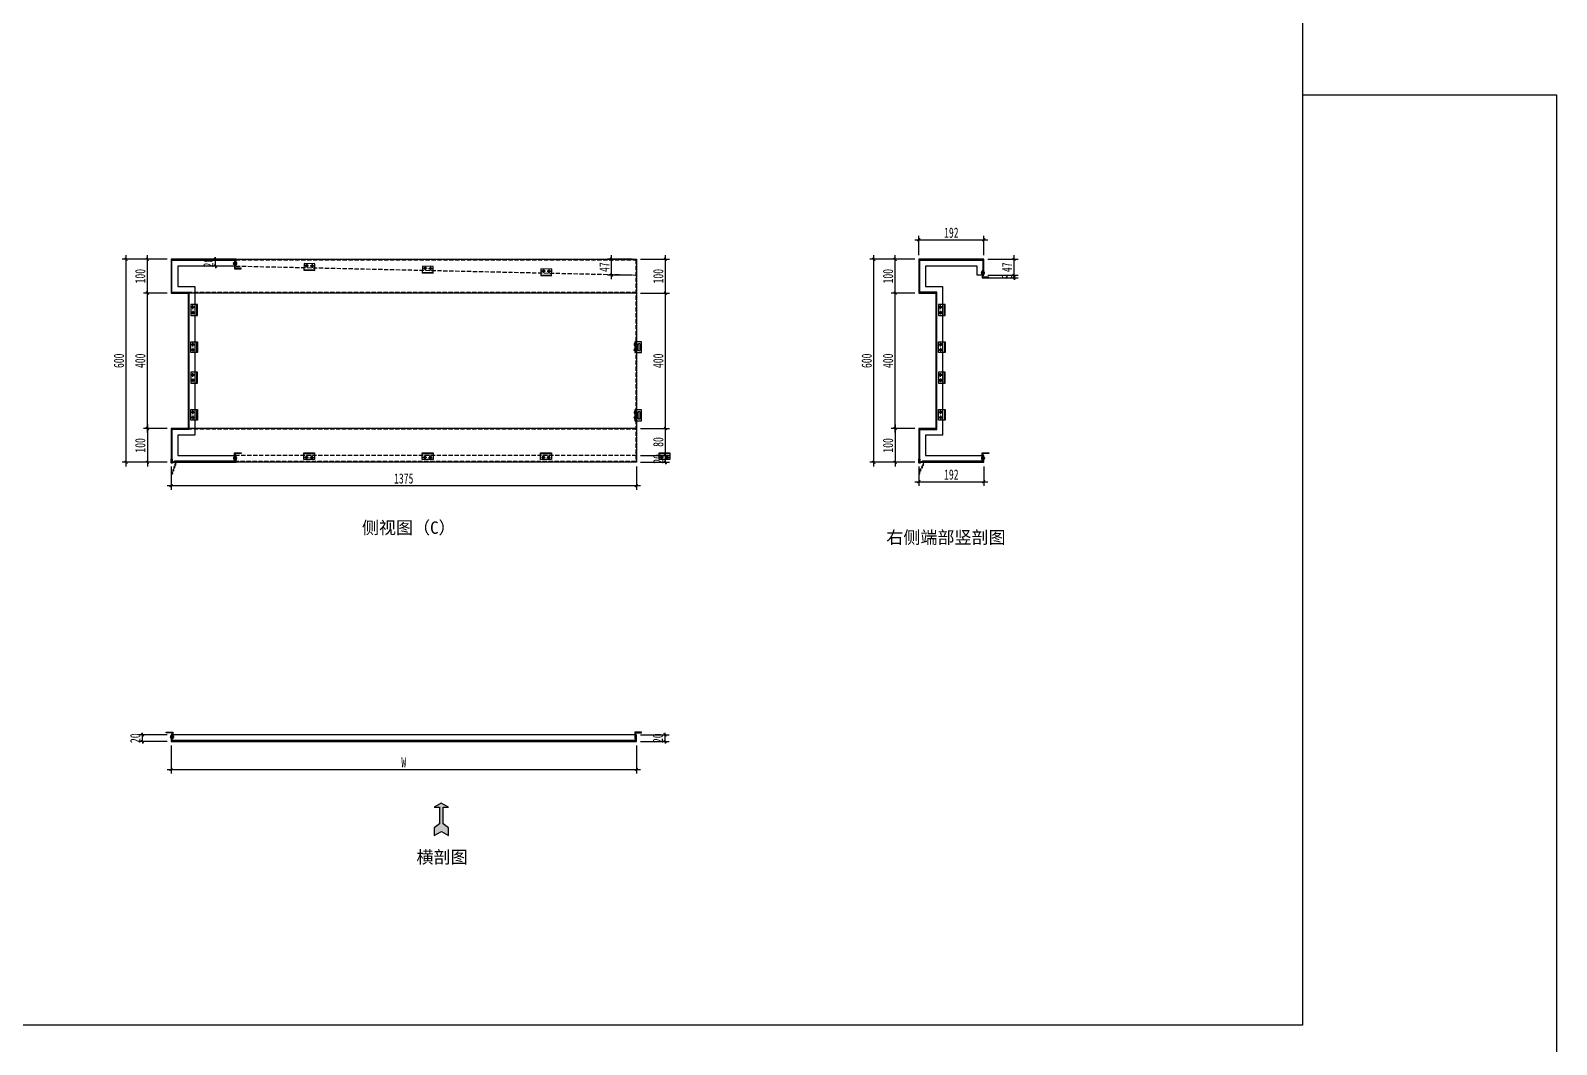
# Model space of a CAD drawing. Header units: millimetres. Extents: x 1519249 to 1604651, y -416196 to -347833.
# Drawn here: x 1579863 to 1584373, y -374711 to -371714 of the extents above; entities that cross this region are included whole.
import ezdxf

# ---------------------------------------------------------------- set-up
doc = ezdxf.new("R2010")
doc.units = ezdxf.units.MM
doc.header["$LTSCALE"] = 1000
doc.header["$MEASUREMENT"] = 0
for name, pattern in [('__DASH', [0.35, 0.25, -0.1]), ('CENTER', [2, 1.25, -0.25, 0.25, -0.25]), ('CENTERX2', [4, 2.5, -0.5, 0.5, -0.5]), ('DOTE', [2.42, 2, -0.2, 0.02, -0.2]), ('HIDDEN2', [0.1875, 0.125, -0.0625])]:
    doc.linetypes.add(name, pattern=pattern)
doc.layers.get('Defpoints').update_dxf_attribs({"color": 190})
for name, color, linetype in [('0-hatch', 8, 'Continuous'), ('0-铝合金投影', 112, 'Continuous'), ('4', 3, 'Continuous'), ('@@@@H @ 1', 2, 'Continuous'), ('BH-图层', 2, 'Continuous'), ('DIM_IDEN', 3, 'Continuous'), ('F-CASTFIX', 1, 'Continuous'), ('PJ', 4, 'Continuous'), ('PUB_DIM', 3, 'Continuous'), ('XC', 3, 'Continuous'), ('zx', 1, 'DOTE'), ('穿孔铝板', 161, 'Continuous')]:
    doc.layers.add(name, color=color, linetype=linetype)
doc.styles.add('黑体', font='simhei.ttf', dxfattribs={"width": 0.7})
doc.dimstyles.new('副本 BZ-6', dxfattribs={"dimscale": 12, "dimtxt": 2.5, "dimasz": 0.5, "dimexe": 1, "dimexo": 1, "dimgap": 0.5, "dimtad": 1, "dimdec": 0, "dimdsep": 46, "dimtxsty": '黑体', "dimblk": 'ARCHTICK', "dimcen": 3, "dimdle": 1, "dimclrd": 1, "dimclre": 1, "dimclrt": 2, "dimadec": 1, "dimazin": 0, "dimtfac": 1, "dimtdec": 0, "dimtix": 1, "dimtmove": 2, "dimatfit": 3, "dimldrblk": 'DOTSMALL', "dimfxl": 0, "dimtolj": 1, "dimtzin": 0, "dimarcsym": 0})

# ---------------------------------------------------------------- blocks, each defined once
blk = doc.blocks.new('A$Ce385b8f0')
at = {"layer": 'PJ', "color": 8}
for centre, radius in [((8, 13.6), 3.2), ((8, 13.6), 1.52), ((24, 13.6), 3.2), ((24, 13.6), 1.52)]:
    blk.add_circle(centre, radius, dxfattribs=at)
at = {"layer": 'XC', "color": 8}
for p, q in [((0, 2.4), (32, 2.4)), ((8, 2.4), (8, 0)), ((24, 2.4), (24, 0))]:
    blk.add_line(p, q, dxfattribs=at)
blk.add_lwpolyline([(0, 0), (32, 0), (32, 20), (0, 20)], close=True, dxfattribs=at)
at = {"layer": 'zx', "color": 8, "linetype": 'CENTERX2', "ltscale": 0.05}
for p, q in [((13.6, 13.6), (2.4, 13.6)), ((8, 19.2), (8, 8)), ((18.4, 13.6), (29.6, 13.6)), ((24, 19.2), (24, 8))]:
    blk.add_line(p, q, dxfattribs=at)
blk = doc.blocks.new('grtgthyjyj')
at = {"layer": 'PJ'}
for radius in [4, 1.9]:
    blk.add_circle((4476642.9, 621901.9), radius, dxfattribs=at)
at = {"layer": 'zx', "linetype": 'CENTERX2', "ltscale": 0.05}
for p, q in [((4476635.9, 621901.9), (4476649.9, 621901.9)), ((4476642.9, 621908.9), (4476642.9, 621894.9))]:
    blk.add_line(p, q, dxfattribs=at)
blk = doc.blocks.new('grgthtyhjyjyuk')
at = {"layer": 'XC', "color": 165}
for p, q in [((4476656.9, 621931.9), (4476656.9, 621891.9)), ((4476656.9, 621921.9), (4476659.9, 621921.9)), ((4476656.9, 621901.9), (4476659.9, 621901.9))]:
    blk.add_line(p, q, dxfattribs=at)
blk.add_lwpolyline([(4476659.9, 621931.9), (4476659.9, 621891.9), (4476634.9, 621891.9), (4476634.9, 621931.9)], close=True, dxfattribs=at)
at = {"layer": 'DIM_IDEN', "color": 8, "xscale": -1, "rotation": 180}
blk.add_blockref('grtgthyjyj', (0, 1243823.8), dxfattribs=at)
at = {"layer": 'DIM_IDEN', "color": 8}
blk.add_blockref('grtgthyjyj', (0, 0), dxfattribs=at)
blk = doc.blocks.new('A$C06B245D9')
at = {"layer": '0-hatch', "elevation": 0}
for points in [[(2.8, -8, -1.371442), (-1.3, -6.8, 0.239017), (-2.3, -1.2, -0.322335), (2.8, -8.1)], [(7.6, -20.6, -1.371442), (3.5, -19.4, 0.239017), (2.5, -13.8, -0.322335), (7.6, -20.7)]]:
    blk.add_lwpolyline(points, format="xyb", dxfattribs=at)
blk = doc.blocks.new('gfrgrthgthyjyj')
at = {"color": 138, "linetype": 'Continuous'}
for p, q in [((4444220.2, 665049.9), (4444210.2, 665049.9)), ((4444210.2, 665049.4), (4444210.2, 665049.9)), ((4444212.8, 665049.9), (4444212.8, 665056.3)), ((4444215.2, 665058.1), (4444213.5, 665059)), ((4444216.5, 665047.8), (4444213.9, 665047.8)), ((4444215.2, 665058.1), (4444216.9, 665059)), ((4444217.6, 665049.9), (4444217.6, 665056.3)), ((4444220.2, 665049.4), (4444220.2, 665049.9))]:
    blk.add_line(p, q, dxfattribs=at)
at = {"color": 1, "linetype": 'CENTER', "ltscale": 2.357948}
blk.add_line((4444215.2, 665046.9), (4444215.2, 665059.6), dxfattribs=at)
at = {"color": 138, "linetype": 'Continuous'}
for centre, radius, start, end in [((4444215.2, 665055.9), 8.16, 232.44522, 260.55436), ((4444212.8, 665057.7), 1.44, 62.13766, 270.00283), ((4444215.2, 665055.9), 8.16, 279.45131, 307.56044), ((4444217.6, 665057.7), 1.44, 270.00283, 117.868)]:
    blk.add_arc(centre, radius, start, end, dxfattribs=at)
blk = doc.blocks.new('_ArchTick')
at = {"color": 0, "linetype": 'ByBlock', "const_width": 0.5}
blk.add_lwpolyline([(-0.71, -0.71), (0.71, 0.71)], dxfattribs=at)
blk = doc.blocks.new('*D264')
at = {"color": 1, "lineweight": -2, "transparency": 16777216}
for p, q in [((1581665.7, -372970.2), (1581751.6, -372970.2)), ((1581739.6, -372970.2), (1581739.6, -372964.2)), ((1581739.6, -372990.2), (1581739.6, -372970.2)), ((1581665.7, -372990.2), (1581751.6, -372990.2)), ((1581739.6, -372990.2), (1581739.6, -372996.2))]:
    blk.add_line(p, q, dxfattribs=at)
at = {"layer": 'Defpoints', "color": 0, "transparency": 16777216}
for p in [(1581653.7, -372970.2), (1581739.6, -372970.2), (1581653.7, -372990.2)]:
    blk.add_point(p, dxfattribs=at)
at = {"color": 1, "lineweight": -2, "transparency": 16777216, "xscale": 6, "yscale": 6, "zscale": 6}
for p, rotation in [((1581739.6, -372970.2), 270), ((1581739.6, -372990.2), 90)]:
    blk.add_blockref('_ArchTick', p, dxfattribs=dict(at, rotation=rotation))
at = {"color": 2, "transparency": 16777216, "insert": (1581718.4, -372980.2), "char_height": 30, "attachment_point": 5, "rotation": 90, "style": '黑体'}
blk.add_mtext('\\A1;20', dxfattribs=at)
blk = doc.blocks.new('_DotSmall')
at = {"color": 0, "linetype": 'ByBlock', "const_width": 0.5}
blk.add_lwpolyline([(-0.0625, 0, 1), (0.0625, 0, 1)], format="xyb", close=True, dxfattribs=at)
blk = doc.blocks.new('*D265')
at = {"color": 1, "lineweight": -2, "transparency": 16777216}
for p, q in [((1581665.7, -372890.2), (1581751.6, -372890.2)), ((1581739.6, -372982.2), (1581739.6, -372878.2)), ((1581665.7, -372970.2), (1581751.6, -372970.2))]:
    blk.add_line(p, q, dxfattribs=at)
at = {"layer": 'Defpoints', "color": 0, "transparency": 16777216}
for p in [(1581653.7, -372890.2), (1581739.6, -372890.2), (1581653.7, -372970.2)]:
    blk.add_point(p, dxfattribs=at)
at = {"color": 1, "lineweight": -2, "transparency": 16777216, "xscale": 6, "yscale": 6, "zscale": 6}
for p, rotation in [((1581739.6, -372890.2), 90), ((1581739.6, -372970.2), 270)]:
    blk.add_blockref('_ArchTick', p, dxfattribs=dict(at, rotation=rotation))
at = {"color": 2, "transparency": 16777216, "insert": (1581718.4, -372930.2), "char_height": 30, "attachment_point": 5, "rotation": 90, "style": '黑体'}
blk.add_mtext('\\A1;80', dxfattribs=at)
blk = doc.blocks.new('*D266')
at = {"color": 1, "lineweight": -2, "transparency": 16777216}
for p, q in [((1581665.7, -372490.2), (1581751.6, -372490.2)), ((1581739.6, -372902.2), (1581739.6, -372478.2)), ((1581665.7, -372890.2), (1581751.6, -372890.2))]:
    blk.add_line(p, q, dxfattribs=at)
at = {"layer": 'Defpoints', "color": 0, "transparency": 16777216}
for p in [(1581653.7, -372490.2), (1581739.6, -372490.2), (1581653.7, -372890.2)]:
    blk.add_point(p, dxfattribs=at)
at = {"color": 1, "lineweight": -2, "transparency": 16777216, "xscale": 6, "yscale": 6, "zscale": 6}
for p, rotation in [((1581739.6, -372490.2), 90), ((1581739.6, -372890.2), 270)]:
    blk.add_blockref('_ArchTick', p, dxfattribs=dict(at, rotation=rotation))
at = {"color": 2, "transparency": 16777216, "insert": (1581718.4, -372690.2), "char_height": 30, "attachment_point": 5, "rotation": 90, "style": '黑体'}
blk.add_mtext('\\A1;400', dxfattribs=at)
blk = doc.blocks.new('*D267')
at = {"color": 1, "lineweight": -2, "transparency": 16777216}
for p, q in [((1581665.7, -372390.2), (1581751.6, -372390.2)), ((1581739.6, -372502.2), (1581739.6, -372378.2)), ((1581665.7, -372490.2), (1581751.6, -372490.2))]:
    blk.add_line(p, q, dxfattribs=at)
at = {"layer": 'Defpoints', "color": 0, "transparency": 16777216}
for p in [(1581653.7, -372390.2), (1581739.6, -372390.2), (1581653.7, -372490.2)]:
    blk.add_point(p, dxfattribs=at)
at = {"color": 1, "lineweight": -2, "transparency": 16777216, "xscale": 6, "yscale": 6, "zscale": 6}
for p, rotation in [((1581739.6, -372390.2), 90), ((1581739.6, -372490.2), 270)]:
    blk.add_blockref('_ArchTick', p, dxfattribs=dict(at, rotation=rotation))
at = {"color": 2, "transparency": 16777216, "insert": (1581718.4, -372440.2), "char_height": 30, "attachment_point": 5, "rotation": 90, "style": '黑体'}
blk.add_mtext('\\A1;100', dxfattribs=at)
blk = doc.blocks.new('grgthyj')
at = {"layer": 'XC', "color": 165}
for p, q in [((-1090874.5, 362332.3), (-1090874.5, 362300.3)), ((-1090866.9, 362308.3), (-1090866.9, 362324.3)), ((-1090860.9, 362308.3), (-1090860.9, 362324.3))]:
    blk.add_line(p, q, dxfattribs=at)
blk.add_lwpolyline([(-1090876.9, 362332.3), (-1090876.9, 362300.3), (-1090856.9, 362300.3), (-1090856.9, 362332.3)], close=True, dxfattribs=at)
for centre, start, end in [((-1090863.9, 362324.3), 0, 180), ((-1090863.9, 362308.3), 180, 0)]:
    blk.add_arc(centre, 3, start, end, dxfattribs=at)
at = {"layer": 'DIM_IDEN', "color": 8, "yscale": 0.7812485824527613, "zscale": 0.7812485824527613, "rotation": 90}
for p, xscale in [((-571302.3, -3109712.8), 0.7812485824527613), ((-571302.3, 3834345.4), -0.7812485824527613)]:
    blk.add_blockref('gfrgrthgthyjyj', p, dxfattribs=dict(at, xscale=xscale))
blk = doc.blocks.new('*D268')
at = {"color": 1, "lineweight": -2, "transparency": 16777216}
for p, q in [((1581665.7, -373795.6), (1581750.3, -373795.6)), ((1581738.3, -373795.6), (1581738.3, -373789.6)), ((1581738.3, -373815.6), (1581738.3, -373795.6)), ((1581665.7, -373815.6), (1581750.3, -373815.6)), ((1581738.3, -373815.6), (1581738.3, -373821.6))]:
    blk.add_line(p, q, dxfattribs=at)
at = {"layer": 'Defpoints', "color": 0, "transparency": 16777216}
for p in [(1581653.7, -373795.6), (1581738.3, -373795.6), (1581653.7, -373815.6)]:
    blk.add_point(p, dxfattribs=at)
at = {"color": 1, "lineweight": -2, "transparency": 16777216, "xscale": 6, "yscale": 6, "zscale": 6}
for p, rotation in [((1581738.3, -373795.6), 270), ((1581738.3, -373815.6), 90)]:
    blk.add_blockref('_ArchTick', p, dxfattribs=dict(at, rotation=rotation))
at = {"color": 2, "transparency": 16777216, "insert": (1581717.2, -373805.6), "char_height": 30, "attachment_point": 5, "rotation": 90, "style": '黑体'}
blk.add_mtext('\\A1;20', dxfattribs=at)
blk = doc.blocks.new('*D269')
at = {"color": 1, "lineweight": -2, "transparency": 16777216}
for p, q in [((1580278.7, -373827.6), (1580278.7, -373909.7)), ((1581653.7, -373827.6), (1581653.7, -373909.7)), ((1580266.7, -373897.7), (1581665.7, -373897.7))]:
    blk.add_line(p, q, dxfattribs=at)
at = {"layer": 'Defpoints', "color": 0, "transparency": 16777216}
for p in [(1580278.7, -373815.6), (1581653.7, -373815.6), (1581653.7, -373897.7)]:
    blk.add_point(p, dxfattribs=at)
at = {"color": 1, "lineweight": -2, "transparency": 16777216, "xscale": 6, "yscale": 6, "zscale": 6, "rotation": 180}
blk.add_blockref('_ArchTick', (1580278.7, -373897.7), dxfattribs=at)
at = {"color": 1, "lineweight": -2, "transparency": 16777216, "xscale": 6, "yscale": 6, "zscale": 6}
blk.add_blockref('_ArchTick', (1581653.7, -373897.7), dxfattribs=at)
at = {"color": 2, "transparency": 16777216, "insert": (1580966.2, -373876.7), "char_height": 30, "width": 11.699, "attachment_point": 5, "style": '黑体'}
blk.add_mtext('\\A1;W', dxfattribs=at)
blk = doc.blocks.new('*U173')
h = blk.add_hatch(color=5)
h.set_gradient(color1=(0, 0, 255), rotation=180, one_color=1, tint=1)
h.paths.add_polyline_path([(0, 0), (0.144338, -0.25), (0.144338, -0.0625), (0.730662, -0.0625), (0.875, -0.25), (1.144338, -0.25), (1, 0), (1.144338, 0.25), (0.875, 0.25), (0.730662, 0.0625), (0.144338, 0.0625), (0.144338, 0.25)])
at = {"color": 0, "linetype": 'Continuous'}
blk.add_lwpolyline([(0, 0), (0.144338, -0.25), (0.144338, -0.0625), (0.730662, -0.0625), (0.875, -0.25), (1.144338, -0.25), (1, 0), (1.144338, 0.25), (0.875, 0.25), (0.730662, 0.0625), (0.144338, 0.0625), (0.144338, 0.25)], close=True, dxfattribs=at)
blk = doc.blocks.new('*D270')
at = {"color": 1, "lineweight": -2, "transparency": 16777216}
for p, q in [((1580266.7, -373795.6), (1580182, -373795.6)), ((1580194, -373795.6), (1580194, -373789.6)), ((1580194, -373815.6), (1580194, -373795.6)), ((1580266.7, -373815.6), (1580182, -373815.6)), ((1580194, -373815.6), (1580194, -373821.6))]:
    blk.add_line(p, q, dxfattribs=at)
at = {"layer": 'Defpoints', "color": 0, "transparency": 16777216}
for p in [(1580194, -373795.6), (1580278.7, -373795.6), (1580278.7, -373815.6)]:
    blk.add_point(p, dxfattribs=at)
at = {"color": 1, "lineweight": -2, "transparency": 16777216, "xscale": 6, "yscale": 6, "zscale": 6}
for p, rotation in [((1580194, -373795.6), 270), ((1580194, -373815.6), 90)]:
    blk.add_blockref('_ArchTick', p, dxfattribs=dict(at, rotation=rotation))
at = {"color": 2, "transparency": 16777216, "insert": (1580172.8, -373805.6), "char_height": 30, "attachment_point": 5, "rotation": 90, "style": '黑体'}
blk.add_mtext('\\A1;20', dxfattribs=at)
blk = doc.blocks.new('*D271')
at = {"color": 1, "lineweight": -2, "transparency": 16777216}
for p, q in [((1582476.5, -372490.2), (1582406.5, -372490.2)), ((1582418.5, -372902.2), (1582418.5, -372478.2)), ((1582476.5, -372890.2), (1582406.5, -372890.2))]:
    blk.add_line(p, q, dxfattribs=at)
at = {"layer": 'Defpoints', "color": 0, "transparency": 16777216}
for p in [(1582418.5, -372490.2), (1582488.5, -372490.2), (1582488.5, -372890.2)]:
    blk.add_point(p, dxfattribs=at)
at = {"color": 1, "lineweight": -2, "transparency": 16777216, "xscale": 6, "yscale": 6, "zscale": 6}
for p, rotation in [((1582418.5, -372490.2), 90), ((1582418.5, -372890.2), 270)]:
    blk.add_blockref('_ArchTick', p, dxfattribs=dict(at, rotation=rotation))
at = {"color": 2, "transparency": 16777216, "insert": (1582397.4, -372690.2), "char_height": 30, "attachment_point": 5, "rotation": 90, "style": '黑体'}
blk.add_mtext('\\A1;400', dxfattribs=at)
blk = doc.blocks.new('*D272')
at = {"color": 1, "lineweight": -2, "transparency": 16777216}
for p, q in [((1582476.5, -372390.2), (1582406.5, -372390.2)), ((1582418.5, -372502.2), (1582418.5, -372378.2)), ((1582476.5, -372490.2), (1582406.5, -372490.2))]:
    blk.add_line(p, q, dxfattribs=at)
at = {"layer": 'Defpoints', "color": 0, "transparency": 16777216}
for p in [(1582418.5, -372390.2), (1582488.5, -372390.2), (1582488.5, -372490.2)]:
    blk.add_point(p, dxfattribs=at)
at = {"color": 1, "lineweight": -2, "transparency": 16777216, "xscale": 6, "yscale": 6, "zscale": 6}
for p, rotation in [((1582418.5, -372390.2), 90), ((1582418.5, -372490.2), 270)]:
    blk.add_blockref('_ArchTick', p, dxfattribs=dict(at, rotation=rotation))
at = {"color": 2, "transparency": 16777216, "insert": (1582397.4, -372440.2), "char_height": 30, "attachment_point": 5, "rotation": 90, "style": '黑体'}
blk.add_mtext('\\A1;100', dxfattribs=at)
blk = doc.blocks.new('*D273')
at = {"color": 1, "lineweight": -2, "transparency": 16777216}
for p, q in [((1582476.5, -372332.8), (1582692.5, -372332.8)), ((1582488.5, -372378.2), (1582488.5, -372320.8)), ((1582680.5, -372378.2), (1582680.5, -372320.8))]:
    blk.add_line(p, q, dxfattribs=at)
at = {"layer": 'Defpoints', "color": 0, "transparency": 16777216}
for p in [(1582680.5, -372332.8), (1582488.5, -372390.2), (1582680.5, -372390.2)]:
    blk.add_point(p, dxfattribs=at)
at = {"color": 1, "lineweight": -2, "transparency": 16777216, "xscale": 6, "yscale": 6, "zscale": 6, "rotation": 180}
blk.add_blockref('_ArchTick', (1582488.5, -372332.8), dxfattribs=at)
at = {"color": 1, "lineweight": -2, "transparency": 16777216, "xscale": 6, "yscale": 6, "zscale": 6}
blk.add_blockref('_ArchTick', (1582680.5, -372332.8), dxfattribs=at)
at = {"color": 2, "transparency": 16777216, "insert": (1582584.5, -372311.8), "char_height": 30, "attachment_point": 5, "style": '黑体'}
blk.add_mtext('\\A1;192', dxfattribs=at)
blk = doc.blocks.new('*D274')
at = {"color": 1, "lineweight": -2, "transparency": 16777216}
for p, q in [((1582476.5, -372890.2), (1582406.5, -372890.2)), ((1582418.5, -372878.2), (1582418.5, -373002.2)), ((1582476.5, -372990.2), (1582406.5, -372990.2))]:
    blk.add_line(p, q, dxfattribs=at)
at = {"layer": 'Defpoints', "color": 0, "transparency": 16777216}
for p in [(1582488.5, -372890.2), (1582418.5, -372990.2), (1582488.5, -372990.2)]:
    blk.add_point(p, dxfattribs=at)
at = {"color": 1, "lineweight": -2, "transparency": 16777216, "xscale": 6, "yscale": 6, "zscale": 6}
for p, rotation in [((1582418.5, -372890.2), 90), ((1582418.5, -372990.2), 270)]:
    blk.add_blockref('_ArchTick', p, dxfattribs=dict(at, rotation=rotation))
at = {"color": 2, "transparency": 16777216, "insert": (1582397.4, -372940.2), "char_height": 30, "attachment_point": 5, "rotation": 90, "style": '黑体'}
blk.add_mtext('\\A1;100', dxfattribs=at)
blk = doc.blocks.new('*D275')
at = {"color": 1, "lineweight": -2, "transparency": 16777216}
for p, q in [((1582488.5, -373002.2), (1582488.5, -373059.6)), ((1582680.5, -373002.2), (1582680.5, -373059.6)), ((1582476.5, -373047.6), (1582692.5, -373047.6))]:
    blk.add_line(p, q, dxfattribs=at)
at = {"layer": 'Defpoints', "color": 0, "transparency": 16777216}
for p in [(1582488.5, -372990.2), (1582680.5, -372990.2), (1582680.5, -373047.6)]:
    blk.add_point(p, dxfattribs=at)
at = {"color": 1, "lineweight": -2, "transparency": 16777216, "xscale": 6, "yscale": 6, "zscale": 6, "rotation": 180}
blk.add_blockref('_ArchTick', (1582488.5, -373047.6), dxfattribs=at)
at = {"color": 1, "lineweight": -2, "transparency": 16777216, "xscale": 6, "yscale": 6, "zscale": 6}
blk.add_blockref('_ArchTick', (1582680.5, -373047.6), dxfattribs=at)
at = {"color": 2, "transparency": 16777216, "insert": (1582584.5, -373026.6), "char_height": 30, "attachment_point": 5, "style": '黑体'}
blk.add_mtext('\\A1;192', dxfattribs=at)
blk = doc.blocks.new('*D276')
at = {"color": 1, "lineweight": -2, "transparency": 16777216}
for p, q in [((1582476.5, -372390.2), (1582343.5, -372390.2)), ((1582355.5, -373002.2), (1582355.5, -372378.2)), ((1582476.5, -372990.2), (1582343.5, -372990.2))]:
    blk.add_line(p, q, dxfattribs=at)
at = {"layer": 'Defpoints', "color": 0, "transparency": 16777216}
for p in [(1582355.5, -372390.2), (1582488.5, -372390.2), (1582488.5, -372990.2)]:
    blk.add_point(p, dxfattribs=at)
at = {"color": 1, "lineweight": -2, "transparency": 16777216, "xscale": 6, "yscale": 6, "zscale": 6}
for p, rotation in [((1582355.5, -372390.2), 90), ((1582355.5, -372990.2), 270)]:
    blk.add_blockref('_ArchTick', p, dxfattribs=dict(at, rotation=rotation))
at = {"color": 2, "transparency": 16777216, "insert": (1582334.4, -372690.2), "char_height": 30, "attachment_point": 5, "rotation": 90, "style": '黑体'}
blk.add_mtext('\\A1;600', dxfattribs=at)
blk = doc.blocks.new('*D277')
at = {"color": 1, "lineweight": -2, "transparency": 16777216}
for p, q in [((1582692.5, -372390.2), (1582781.9, -372390.2)), ((1582769.9, -372449.2), (1582769.9, -372378.2)), ((1582692.5, -372437.2), (1582781.9, -372437.2))]:
    blk.add_line(p, q, dxfattribs=at)
at = {"layer": 'Defpoints', "color": 0, "transparency": 16777216}
for p in [(1582680.5, -372390.2), (1582769.9, -372390.2), (1582680.5, -372437.2)]:
    blk.add_point(p, dxfattribs=at)
at = {"color": 1, "lineweight": -2, "transparency": 16777216, "xscale": 6, "yscale": 6, "zscale": 6}
for p, rotation in [((1582769.9, -372390.2), 90), ((1582769.9, -372437.2), 270)]:
    blk.add_blockref('_ArchTick', p, dxfattribs=dict(at, rotation=rotation))
at = {"color": 2, "transparency": 16777216, "insert": (1582748.9, -372413.7), "char_height": 30, "attachment_point": 5, "rotation": 90, "style": '黑体'}
blk.add_mtext('\\A1;47', dxfattribs=at)
blk = doc.blocks.new('*D278')
at = {"color": 1, "lineweight": -2, "transparency": 16777216}
for p, q in [((1582692.5, -372437.2), (1582781.9, -372437.2)), ((1582692.5, -372445.2), (1582781.9, -372445.2)), ((1582769.9, -372437.2), (1582769.9, -372431.2)), ((1582769.9, -372437.2), (1582769.9, -372445.2)), ((1582769.9, -372445.2), (1582769.9, -372451.2))]:
    blk.add_line(p, q, dxfattribs=at)
at = {"layer": 'Defpoints', "color": 0, "transparency": 16777216}
for p in [(1582680.5, -372437.2), (1582680.5, -372445.2), (1582769.9, -372445.2)]:
    blk.add_point(p, dxfattribs=at)
at = {"color": 1, "lineweight": -2, "transparency": 16777216, "xscale": 6, "yscale": 6, "zscale": 6}
for p, rotation in [((1582769.9, -372437.2), 270), ((1582769.9, -372445.2), 90)]:
    blk.add_blockref('_ArchTick', p, dxfattribs=dict(at, rotation=rotation))
at = {"color": 2, "transparency": 16777216, "insert": (1582748.9, -372441.2), "char_height": 30, "attachment_point": 5, "rotation": 90, "style": '黑体'}
blk.add_mtext('\\A1;8', dxfattribs=at)
blk = doc.blocks.new('*D279')
at = {"color": 1, "lineweight": -2, "transparency": 16777216}
for p, q in [((1581641.7, -372390.2), (1581568.4, -372390.2)), ((1581580.4, -372448.7), (1581580.4, -372378.2)), ((1581641.7, -372436.7), (1581568.4, -372436.7))]:
    blk.add_line(p, q, dxfattribs=at)
at = {"layer": 'Defpoints', "color": 0, "transparency": 16777216}
for p in [(1581580.4, -372390.2), (1581653.7, -372390.2), (1581653.7, -372436.7)]:
    blk.add_point(p, dxfattribs=at)
at = {"color": 1, "lineweight": -2, "transparency": 16777216, "xscale": 6, "yscale": 6, "zscale": 6}
for p, rotation in [((1581580.4, -372390.2), 90), ((1581580.4, -372436.7), 270)]:
    blk.add_blockref('_ArchTick', p, dxfattribs=dict(at, rotation=rotation))
at = {"color": 2, "transparency": 16777216, "insert": (1581559.4, -372413.5), "char_height": 30, "attachment_point": 5, "rotation": 90, "style": '黑体'}
blk.add_mtext('\\A1;47', dxfattribs=at)
blk = doc.blocks.new('*D280')
at = {"color": 1, "lineweight": -2, "transparency": 16777216}
for p, q in [((1580458.7, -372390.2), (1580398.1, -372390.2)), ((1580410.1, -372390.2), (1580410.1, -372384.2)), ((1580410.1, -372410.2), (1580410.1, -372390.2)), ((1580458.7, -372410.2), (1580398.1, -372410.2)), ((1580410.1, -372410.2), (1580410.1, -372416.2))]:
    blk.add_line(p, q, dxfattribs=at)
at = {"layer": 'Defpoints', "color": 0, "transparency": 16777216}
for p in [(1580410.1, -372390.2), (1580470.7, -372390.2), (1580470.7, -372410.2)]:
    blk.add_point(p, dxfattribs=at)
at = {"color": 1, "lineweight": -2, "transparency": 16777216, "xscale": 6, "yscale": 6, "zscale": 6}
for p, rotation in [((1580410.1, -372390.2), 270), ((1580410.1, -372410.2), 90)]:
    blk.add_blockref('_ArchTick', p, dxfattribs=dict(at, rotation=rotation))
at = {"color": 2, "transparency": 16777216, "insert": (1580388.9, -372400.2), "char_height": 30, "attachment_point": 5, "rotation": 90, "style": '黑体'}
blk.add_mtext('\\A1;20', dxfattribs=at)
blk = doc.blocks.new('*D287')
at = {"color": 1, "lineweight": -2, "transparency": 16777216}
for p, q in [((1580266.7, -372490.2), (1580196.7, -372490.2)), ((1580208.7, -372902.2), (1580208.7, -372478.2)), ((1580266.7, -372890.2), (1580196.7, -372890.2))]:
    blk.add_line(p, q, dxfattribs=at)
at = {"layer": 'Defpoints', "color": 0, "transparency": 16777216}
for p in [(1580208.7, -372490.2), (1580278.7, -372490.2), (1580278.7, -372890.2)]:
    blk.add_point(p, dxfattribs=at)
at = {"color": 1, "lineweight": -2, "transparency": 16777216, "xscale": 6, "yscale": 6, "zscale": 6}
for p, rotation in [((1580208.7, -372490.2), 90), ((1580208.7, -372890.2), 270)]:
    blk.add_blockref('_ArchTick', p, dxfattribs=dict(at, rotation=rotation))
at = {"color": 2, "transparency": 16777216, "insert": (1580187.5, -372690.2), "char_height": 30, "attachment_point": 5, "rotation": 90, "style": '黑体'}
blk.add_mtext('\\A1;400', dxfattribs=at)
blk = doc.blocks.new('*D288')
at = {"color": 1, "lineweight": -2, "transparency": 16777216}
for p, q in [((1580266.7, -372390.2), (1580196.7, -372390.2)), ((1580208.7, -372502.2), (1580208.7, -372378.2)), ((1580266.7, -372490.2), (1580196.7, -372490.2))]:
    blk.add_line(p, q, dxfattribs=at)
at = {"layer": 'Defpoints', "color": 0, "transparency": 16777216}
for p in [(1580208.7, -372390.2), (1580278.7, -372390.2), (1580278.7, -372490.2)]:
    blk.add_point(p, dxfattribs=at)
at = {"color": 1, "lineweight": -2, "transparency": 16777216, "xscale": 6, "yscale": 6, "zscale": 6}
for p, rotation in [((1580208.7, -372390.2), 90), ((1580208.7, -372490.2), 270)]:
    blk.add_blockref('_ArchTick', p, dxfattribs=dict(at, rotation=rotation))
at = {"color": 2, "transparency": 16777216, "insert": (1580187.5, -372440.2), "char_height": 30, "attachment_point": 5, "rotation": 90, "style": '黑体'}
blk.add_mtext('\\A1;100', dxfattribs=at)
blk = doc.blocks.new('*D289')
at = {"color": 1, "lineweight": -2, "transparency": 16777216}
for p, q in [((1580266.7, -372890.2), (1580196.7, -372890.2)), ((1580208.7, -372878.2), (1580208.7, -373002.2)), ((1580266.7, -372990.2), (1580196.7, -372990.2))]:
    blk.add_line(p, q, dxfattribs=at)
at = {"layer": 'Defpoints', "color": 0, "transparency": 16777216}
for p in [(1580278.7, -372890.2), (1580208.7, -372990.2), (1580278.7, -372990.2)]:
    blk.add_point(p, dxfattribs=at)
at = {"color": 1, "lineweight": -2, "transparency": 16777216, "xscale": 6, "yscale": 6, "zscale": 6}
for p, rotation in [((1580208.7, -372890.2), 90), ((1580208.7, -372990.2), 270)]:
    blk.add_blockref('_ArchTick', p, dxfattribs=dict(at, rotation=rotation))
at = {"color": 2, "transparency": 16777216, "insert": (1580187.5, -372940.2), "char_height": 30, "attachment_point": 5, "rotation": 90, "style": '黑体'}
blk.add_mtext('\\A1;100', dxfattribs=at)
blk = doc.blocks.new('*D290')
at = {"color": 1, "lineweight": -2, "transparency": 16777216}
for p, q in [((1580266.7, -372390.2), (1580133.7, -372390.2)), ((1580145.7, -373002.2), (1580145.7, -372378.2)), ((1580266.7, -372990.2), (1580133.7, -372990.2))]:
    blk.add_line(p, q, dxfattribs=at)
at = {"layer": 'Defpoints', "color": 0, "transparency": 16777216}
for p in [(1580145.7, -372390.2), (1580278.7, -372390.2), (1580278.7, -372990.2)]:
    blk.add_point(p, dxfattribs=at)
at = {"color": 1, "lineweight": -2, "transparency": 16777216, "xscale": 6, "yscale": 6, "zscale": 6}
for p, rotation in [((1580145.7, -372390.2), 90), ((1580145.7, -372990.2), 270)]:
    blk.add_blockref('_ArchTick', p, dxfattribs=dict(at, rotation=rotation))
at = {"color": 2, "transparency": 16777216, "insert": (1580124.5, -372690.2), "char_height": 30, "attachment_point": 5, "rotation": 90, "style": '黑体'}
blk.add_mtext('\\A1;600', dxfattribs=at)
blk = doc.blocks.new('*D293')
at = {"color": 1, "lineweight": -2, "transparency": 16777216}
for p, q in [((1580278.7, -373002.2), (1580278.7, -373071.2)), ((1581653.7, -373002.2), (1581653.7, -373071.2)), ((1580266.7, -373059.2), (1581665.7, -373059.2))]:
    blk.add_line(p, q, dxfattribs=at)
at = {"layer": 'Defpoints', "color": 0, "transparency": 16777216}
for p in [(1580278.7, -372990.2), (1581653.7, -372990.2), (1581653.7, -373059.2)]:
    blk.add_point(p, dxfattribs=at)
at = {"color": 1, "lineweight": -2, "transparency": 16777216, "xscale": 6, "yscale": 6, "zscale": 6, "rotation": 180}
blk.add_blockref('_ArchTick', (1580278.7, -373059.2), dxfattribs=at)
at = {"color": 1, "lineweight": -2, "transparency": 16777216, "xscale": 6, "yscale": 6, "zscale": 6}
blk.add_blockref('_ArchTick', (1581653.7, -373059.2), dxfattribs=at)
at = {"color": 2, "transparency": 16777216, "insert": (1580966.2, -373038.2), "char_height": 30, "attachment_point": 5, "style": '黑体'}
blk.add_mtext('\\A1;1375', dxfattribs=at)

msp = doc.modelspace()

# ---------------------------------------------------------------- linework, layer by layer
at = {"color": 3}
for p, q in [((1580470.7, -372390.2), (1581653.7, -372390.2)), ((1581653.7, -372390.2), (1581653.7, -372990.2)), ((1581653.7, -372490.2), (1580278.7, -372490.2)), ((1581653.7, -372890.2), (1580278.7, -372890.2)), ((1581653.7, -372990.2), (1580470.7, -372990.2))]:
    msp.add_line(p, q, dxfattribs=at)
at = {"color": 1, "linetype": 'CENTER', "ltscale": 2.357948}
msp.add_line((1582682.8, -372430.2), (1582672.9, -372430.2), dxfattribs=at)
at = {"color": 138, "linetype": 'Continuous'}
for p, q in [((1582674.1, -372430.2), (1582673.4, -372428.8)), ((1582674.1, -372430.2), (1582673.4, -372431.5)), ((1582680.5, -372428.3), (1582675.5, -372428.3)), ((1582680.5, -372432.1), (1582675.5, -372432.1)), ((1582680.5, -372434.1), (1582680.5, -372426.3)), ((1582680.8, -372426.3), (1582680.5, -372426.3)), ((1582680.8, -372434.1), (1582680.5, -372434.1)), ((1582682.1, -372431.2), (1582682.1, -372429.2))]:
    msp.add_line(p, q, dxfattribs=at)
at = {"color": 2}
msp.add_lwpolyline([(1578392.9, -369155), (1583622.7, -369155), (1583622.7, -374653.4), (1578392.9, -374653.4)], close=True, dxfattribs=at)
at = {"color": 6}
msp.add_lwpolyline([(1583622.7, -371904.2), (1584372.8, -371904.2), (1584372.8, -381512.6), (1583622.7, -381512.6)], dxfattribs=at)
at = {"color": 3}
for points in [[(1581653.7, -373795.6), (1581650.7, -373795.6), (1581650.7, -373812.6), (1580281.7, -373812.6), (1580281.7, -373795.6), (1580278.7, -373795.6), (1580278.7, -373815.6), (1581653.7, -373815.6), (1581653.7, -373795.6)], [(1581650.7, -373795.6), (1580281.7, -373795.6)]]:
    msp.add_lwpolyline(points, dxfattribs=at)
at = {"color": 138, "linetype": 'Continuous'}
for centre, radius, start, end in [((1582674.3, -372428.3), 1.13, 359.9972, 207.8623), ((1582674.3, -372432.1), 1.13, 152.132, 359.9972), ((1582675.8, -372430.2), 6.38, 9.4456, 37.5548), ((1582675.8, -372430.2), 6.38, 322.4396, 350.5487)]:
    msp.add_arc(centre, radius, start, end, dxfattribs=at)
at = {"layer": '0-hatch', "linetype": 'HIDDEN2', "ltscale": 4}
for p, q in [((1580299.2, -372987.2), (1580289.2, -372987.2)), ((1580299.2, -372988.1, 2.2), (1580289.2, -372988.1, 2.2)), ((1580299.2, -372988.8, 2.2), (1580289.2, -372988.8, 2.2)), ((1580299.2, -372989.4, 2.2), (1580289.2, -372989.4, 2.2)), ((1582509, -372987.2, -2.2), (1582499, -372987.2, -2.2)), ((1582509, -372988.1), (1582499, -372988.1)), ((1582509, -372988.8), (1582499, -372988.8)), ((1582509, -372989.4), (1582499, -372989.4))]:
    msp.add_line(p, q, dxfattribs=at)
at = {"layer": '0-hatch', "linetype": 'HIDDEN2', "ltscale": 4, "elevation": 2.2}
msp.add_lwpolyline([(1580289.2, -372987.2), (1580299.2, -372987.2), (1580299.2, -372990.2), (1580289.2, -372990.2)], close=True, dxfattribs=at)
at = {"layer": '0-hatch', "linetype": 'HIDDEN2', "ltscale": 4}
msp.add_lwpolyline([(1582499, -372987.2), (1582509, -372987.2), (1582509, -372990.2), (1582499, -372990.2)], close=True, dxfattribs=at)
at = {"layer": '4', "elevation": 2.2}
msp.add_lwpolyline([(1580288.6, -372990.2), (1580281.7, -372993.2, -0.414214), (1580278.7, -372990.2), (1580278.7, -372981.2)], format="xyb", dxfattribs=at)
at = {"layer": '4'}
msp.add_lwpolyline([(1580281.7, -372981.2), (1580281.7, -372990.2), (1580289.2, -372987.2)], dxfattribs=at)
msp.add_lwpolyline([(1582498.5, -372990.2), (1582491.5, -372993.2, -0.414214), (1582488.5, -372990.2), (1582488.5, -372981.2)], format="xyb", dxfattribs=at)
at = {"layer": '4', "elevation": -2.2}
msp.add_lwpolyline([(1582491.5, -372981.2), (1582491.5, -372990.2), (1582499, -372987.2)], dxfattribs=at)
at = {"layer": 'F-CASTFIX', "color": 3}
for points in [[(1580470.7, -372410.2), (1580470.7, -372390.2), (1580278.7, -372390.2), (1580278.7, -372490.2), (1580328.7, -372490.2), (1580328.7, -372890.2), (1580278.7, -372890.2), (1580278.7, -372988.4)], [(1580281.7, -372987.2), (1580281.7, -372892.2), (1580331.7, -372892.2), (1580331.7, -372488.2), (1580280.7, -372488.2), (1580280.7, -372393.2), (1580467.7, -372393.2), (1580467.7, -372410.2)], [(1582491.5, -372987.2), (1582491.5, -372893.2), (1582541.5, -372893.2), (1582541.5, -372487.2), (1582491.5, -372487.2), (1582491.5, -372393.2), (1582677.5, -372393.2), (1582677.5, -372437.2), (1582680.5, -372437.2), (1582680.5, -372390.2), (1582488.5, -372390.2), (1582488.5, -372490.2), (1582538.5, -372490.2), (1582538.5, -372890.2), (1582488.5, -372890.2), (1582488.5, -372988.4)], [(1580470.7, -372410.2), (1580298.7, -372410.2), (1580298.7, -372470.2), (1580348.7, -372470.2), (1580348.7, -372910.2), (1580298.7, -372910.2), (1580298.7, -372970.2), (1580470.7, -372970.2)], [(1582680.5, -372437.2), (1582660.5, -372437.2), (1582660.5, -372410.2), (1582508.5, -372410.2), (1582508.5, -372470.2), (1582558.5, -372470.2), (1582558.5, -372910.2), (1582508.5, -372910.2), (1582508.5, -372970.2), (1582680.5, -372970.2)], [(1580288.6, -372990.2), (1580470.7, -372990.2), (1580470.7, -372970.2)], [(1580467.7, -372970.2), (1580467.7, -372987.2), (1580289.2, -372987.2)], [(1582498.5, -372990.2), (1582680.5, -372990.2), (1582680.5, -372970.2)], [(1582677.5, -372970.2), (1582677.5, -372987.2), (1582499, -372987.2)]]:
    msp.add_lwpolyline(points, dxfattribs=at)
at = {"layer": 'PUB_DIM', "color": 59, "linetype": '__DASH', "ltscale": 0.05}
for p, q in [((1580470.7, -372392.2), (1581651.7, -372392.2)), ((1581651.7, -372392.2), (1581651.7, -372988.2)), ((1581653.7, -372488.2), (1580328.7, -372488.2)), ((1581653.7, -372892.2), (1580331.7, -372892.2)), ((1581651.7, -372988.2), (1580470.7, -372988.2))]:
    msp.add_line(p, q, dxfattribs=at)
at = {"layer": 'PUB_DIM', "color": 114, "linetype": '__DASH', "ltscale": 0.05, "true_color": 0x139b48}
msp.add_line((1581653.7, -372970.2), (1580470.7, -372970.2), dxfattribs=at)
msp.add_lwpolyline([(1580470.7, -372410.2), (1581653.7, -372436.7)], dxfattribs=at)
at = {"layer": '穿孔铝板', "lineweight": 25}
for points in [[(1580465.7, -372396.2), (1580465.7, -372418.2), (1580485.7, -372418.2), (1580485.7, -372416.2), (1580467.7, -372416.2), (1580467.7, -372396.2)], [(1582675.5, -372423.2), (1582675.5, -372445.2), (1582695.5, -372445.2), (1582695.5, -372443.2), (1582677.5, -372443.2), (1582677.5, -372423.2)], [(1580465.7, -372984.2), (1580465.7, -372962.2), (1580485.7, -372962.2), (1580485.7, -372964.2), (1580467.7, -372964.2), (1580467.7, -372984.2)], [(1582675.5, -372984.2), (1582675.5, -372962.2), (1582695.5, -372962.2), (1582695.5, -372964.2), (1582677.5, -372964.2), (1582677.5, -372984.2)], [(1580263.7, -373787.6), (1580283.7, -373787.6), (1580283.7, -373807.6), (1580281.7, -373807.6), (1580281.7, -373789.6), (1580263.7, -373789.6)], [(1581668.7, -373787.6), (1581648.7, -373787.6), (1581648.7, -373807.6), (1581650.7, -373807.6), (1581650.7, -373789.6), (1581668.7, -373789.6)]]:
    msp.add_lwpolyline(points, close=True, dxfattribs=at)

# ---------------------------------------------------------------- block references
at = {"color": 3}
for p, rotation in [((1580671.2, -372422.6), 358.7080861482903), ((1581021.1, -372430.5), 358.7080861482903), ((1581371, -372438.4), 358.7080861482903), ((1580356.7, -372555.9), 90.00000000000001), ((1582566.5, -372555.9), 90.00000000000001), ((1580356.7, -372755.9), 90.00000000000001), ((1582566.5, -372755.9), 90.00000000000001)]:
    msp.add_blockref('A$Ce385b8f0', p, dxfattribs=dict(at, rotation=rotation))
at = {"color": 2}
for p in [(2672526.2, -734966.2), (2672526.2, -735167.5)]:
    msp.add_blockref('grgthyj', p, dxfattribs=at)
at = {"color": 3, "xscale": -1, "rotation": 180}
for p in [(1580670.7, -372962.2), (1581020.7, -372962.2), (1581370.7, -372962.2), (1581720.7, -372962.2)]:
    msp.add_blockref('A$Ce385b8f0', p, dxfattribs=at)
at = {"layer": '0-铝合金投影', "xscale": -0.6666666666666666, "yscale": 0.6666666666666666, "zscale": 0.6666666666666666}
for p in [(1580285.5, -373009.1, -2.2), (1580292, -372991.8, 2.2), (1582493.4, -373009.1, -2.2), (1582501.8, -372991.8)]:
    msp.add_blockref('A$C06B245D9', p, dxfattribs=at)
at = {"layer": '@@@@H @ 1', "xscale": 83.8660738650834, "yscale": 83.8660738650834, "zscale": 83.8660738650834, "rotation": 270.1024305187298}
msp.add_blockref('*U173', (1581077.2, -373997.4), dxfattribs=at)
at = {"layer": 'DIM_IDEN', "color": 8, "yscale": 0.7812485824527613, "zscale": 0.7812485824527613}
for p, xscale, rotation in [((2100039.9, 3099634.3), -0.7812485824527613, 90), ((2100039.9, -3845014.7), 0.7812485824527613, 90.00000000000001), ((2102249.8, -3845014.7), 0.7812485824527613, 90.00000000000001), ((1060709.4, -3845838.5), -0.7812485824527613, 270)]:
    msp.add_blockref('gfrgrthgthyjyj', p, dxfattribs=dict(at, xscale=xscale, rotation=rotation))
at = {"layer": 'DIM_IDEN', "color": 8, "xscale": 0.7999999999999999, "yscale": 0.7999999999999999, "zscale": 0.7999999999999999}
for p in [(-2000971.3, -870179.4), (-1998761.4, -870179.4), (-2000971.3, -870379.4), (-1998761.4, -870379.4)]:
    msp.add_blockref('grgthtyhjyjyuk', p, dxfattribs=at)

# ---------------------------------------------------------------- texts
at = {"layer": 'BH-图层', "color": 6, "style": '黑体'}
for s, p in [('侧视图（C）', (1580842.7, -373201.7)), ('右侧端部竖剖图', (1582392.4, -373230.5)), ('横剖图', (1581003.9, -374175.3))]:
    msp.add_text(s, height=36.9, dxfattribs=at).set_placement(p)

# ---------------------------------------------------------------- dimensions: what is measured, and where the dimension line sits
for p1, p2, distance, picture, middle in [((1582488.5, -372390.2), (1582680.5, -372390.2), 57.4, '*D273', (1582584.5, -372311.8)), ((1580278.7, -372990.2), (1580278.7, -372390.2), 133, '*D290', (1580124.5, -372690.2)), ((1582488.5, -372990.2), (1582488.5, -372390.2), 133, '*D276', (1582334.4, -372690.2)), ((1582680.5, -372437.2), (1582680.5, -372390.2), -89.4, '*D277', (1582748.9, -372413.7)), ((1582680.5, -372437.2), (1582680.5, -372445.2), 89.4, '*D278', (1582748.9, -372441.2)), ((1580278.7, -372890.2), (1580278.7, -372490.2), 69.9, '*D287', (1580187.5, -372690.2)), ((1582488.5, -372890.2), (1582488.5, -372490.2), 69.9, '*D271', (1582397.4, -372690.2)), ((1581653.7, -372990.2), (1581653.7, -372970.2), -85.9, '*D264', (1581718.4, -372980.2)), ((1582488.5, -372990.2), (1582680.5, -372990.2), -57.4, '*D275', (1582584.5, -373026.6)), ((1580278.7, -373815.6), (1580278.7, -373795.6), 84.7, '*D270', (1580172.8, -373805.6)), ((1581653.7, -373815.6), (1581653.7, -373795.6), -84.7, '*D268', (1581717.2, -373805.6))]:
    dim = msp.add_aligned_dim(p1=p1, p2=p2, distance=distance, dimstyle='副本 BZ-6')
    dim.commit()
    dim.dimension.update_dxf_attribs({"geometry": picture, "text_midpoint": middle})
for base, p1, p2, angle, picture, middle in [((1580208.7, -372390.2), (1580278.7, -372490.2), (1580278.7, -372390.2), 270, '*D288', (1580187.5, -372440.2)), ((1581739.6, -372390.2), (1581653.7, -372490.2), (1581653.7, -372390.2), 270, '*D267', (1581718.4, -372440.2)), ((1582418.5, -372390.2), (1582488.5, -372490.2), (1582488.5, -372390.2), 270, '*D272', (1582397.4, -372440.2)), ((1581739.6, -372490.2), (1581653.7, -372890.2), (1581653.7, -372490.2), 270, '*D266', (1581718.4, -372690.2)), ((1580208.7, -372990.2), (1580278.7, -372890.2), (1580278.7, -372990.2), 90, '*D289', (1580187.5, -372940.2)), ((1581739.6, -372890.2), (1581653.7, -372970.2), (1581653.7, -372890.2), 270, '*D265', (1581718.4, -372930.2)), ((1582418.5, -372990.2), (1582488.5, -372890.2), (1582488.5, -372990.2), 90, '*D274', (1582397.4, -372940.2))]:
    dim = msp.add_linear_dim(base=base, p1=p1, p2=p2, angle=angle, dimstyle='副本 BZ-6')
    dim.commit()
    dim.dimension.update_dxf_attribs({"geometry": picture, "text_midpoint": middle})
at = {"color": 6}
for p1, p2, distance, picture, middle in [((1580470.7, -372410.2), (1580470.7, -372390.2), 60.6, '*D280', (1580388.9, -372400.2)), ((1581653.6578, -372436.7097), (1581653.6578, -372390.1991), 73.2314, '*D279', (1581559.4263, -372413.4544)), ((1580278.7, -372990.2), (1581653.7, -372990.2), -69, '*D293', (1580966.2, -373038.2))]:
    dim = msp.add_aligned_dim(p1=p1, p2=p2, distance=distance, dimstyle='副本 BZ-6', dxfattribs=at)
    dim.commit()
    dim.dimension.update_dxf_attribs({"geometry": picture, "text_midpoint": middle})
dim = msp.add_aligned_dim(p1=(1580278.7, -373815.6), p2=(1581653.7, -373815.6), distance=-82.1, text='W', dimstyle='副本 BZ-6')
dim.commit()
dim.dimension.update_dxf_attribs({"geometry": '*D269', "text_midpoint": (1580966.2, -373876.7)})

doc.saveas('drawing.dxf')
